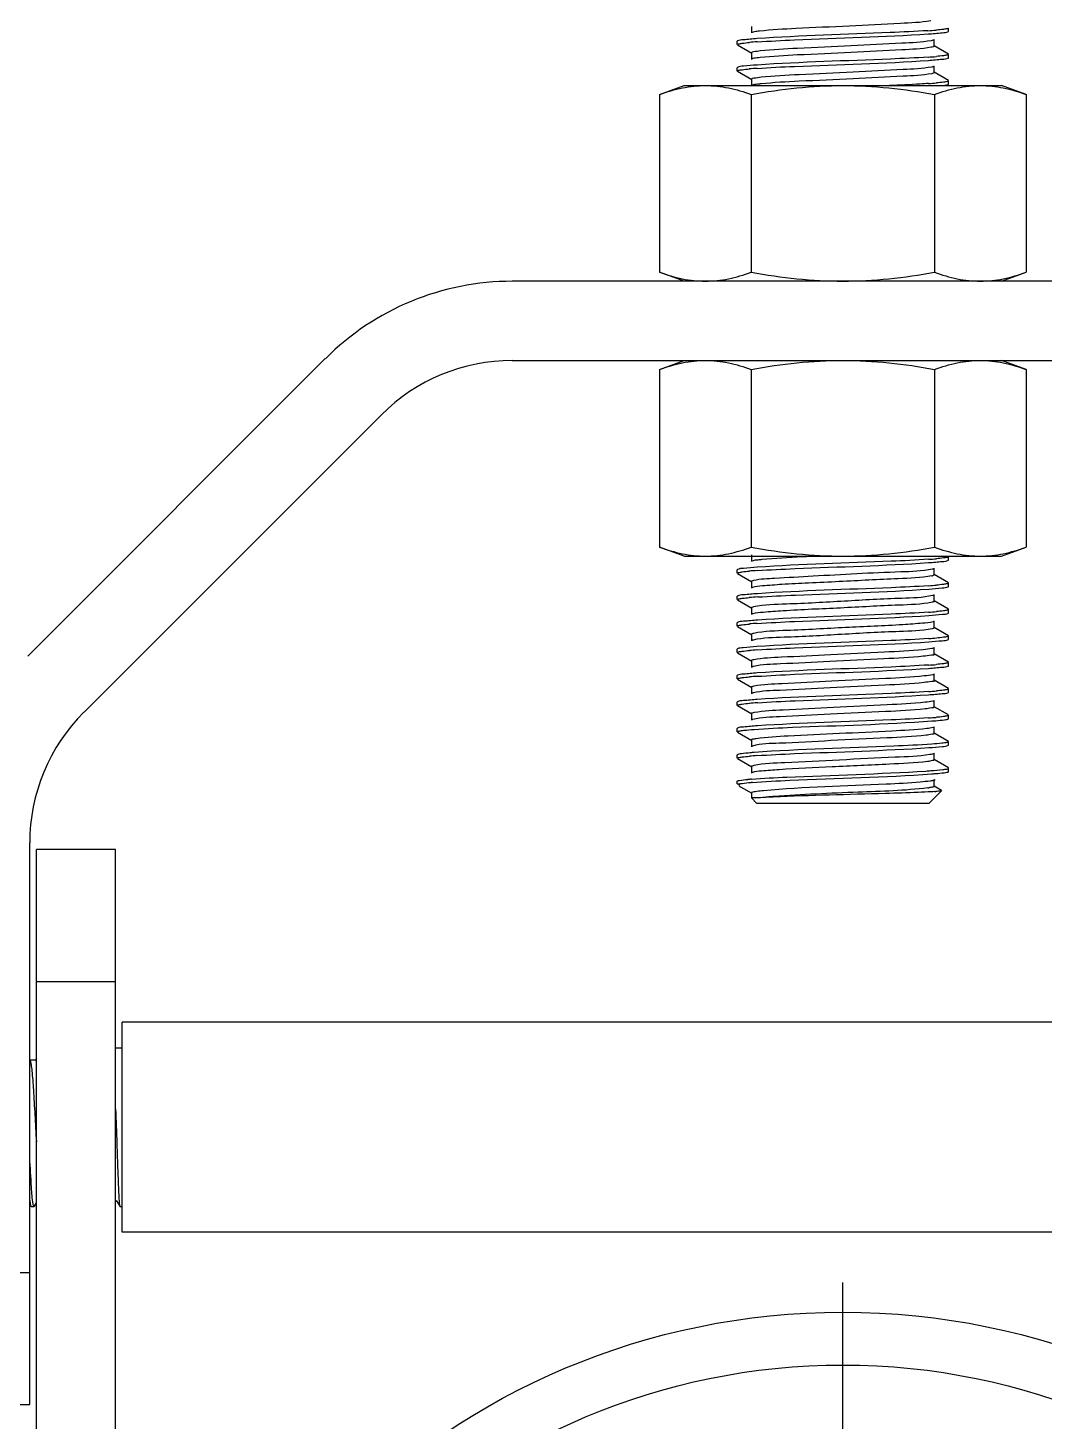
# Model space of a CAD drawing. Extents: x 1382187 to 1725648, y 860327 to 1571294.
# Drawn here: x 1512253 to 1513168, y 1209863 to 1211118 of the extents above; entities that cross this region are included whole.
import ezdxf

# ---------------------------------------------------------------- set-up
doc = ezdxf.new("R2010")
doc.units = 0
doc.header["$LTSCALE"] = 1000
doc.header["$MEASUREMENT"] = 0
doc.linetypes.add('CENTER', pattern=[8, 5, -1, 1, -1])

msp = doc.modelspace()

# ---------------------------------------------------------------- linework, layer by layer
at = {"linetype": 'Continuous'}
for p, q in [((1512904.8, 1211119.6), (1512904.8, 1211113.7)), ((1513082.4, 1211115.2), (1513082.4, 1211118.1)), ((1513082.4, 1211115.2), (1513082.4, 1211118.1)), ((1512892.2, 1211106.5), (1512891.9, 1211106.2)), ((1512891.9, 1211103.3), (1512891.9, 1211106.2)), ((1512891.9, 1211103.3), (1512891.9, 1211106.2)), ((1512905.5, 1211114.1), (1512905.1, 1211114)), ((1513069.5, 1211101.8), (1513069.5, 1211107.7)), ((1513082.2, 1211114.9), (1513082.4, 1211115.2)), ((1512892.2, 1211103), (1512905.1, 1211095.5)), ((1512904.8, 1211095.8), (1512904.8, 1211089.9)), ((1513082.2, 1211094.6), (1513069.3, 1211102.1)), ((1513082.4, 1211091.3), (1513082.4, 1211094.3)), ((1513082.4, 1211091.3), (1513082.4, 1211094.3)), ((1512892.2, 1211082.7), (1512891.9, 1211082.4)), ((1512891.9, 1211079.4), (1512891.9, 1211082.4)), ((1512891.9, 1211079.4), (1512891.9, 1211082.4)), ((1512892.2, 1211079.2), (1512905.1, 1211071.7)), ((1513069.5, 1211077.9), (1513069.5, 1211083.9)), ((1513082.2, 1211091.1), (1513082.4, 1211091.3)), ((1512904.8, 1211072), (1512904.8, 1211066)), ((1513082.2, 1211070.8), (1513069.3, 1211078.3)), ((1513082.2, 1211067.3), (1513082.4, 1211067.5)), ((1513082.4, 1211067.5), (1513082.4, 1211070.5)), ((1513082.4, 1211067.5), (1513082.4, 1211070.5)), ((1512822.2, 1211058.2), (1512844.3, 1211066.3)), ((1512822.2, 1211058.2), (1512822.2, 1210898.1)), ((1512844.3, 1211066.3), (1513130.1, 1211066.3)), ((1512904.7, 1211058.2), (1512904.7, 1210898.1)), ((1513069.7, 1211058.2), (1513069.7, 1210898.1)), ((1513152.2, 1211058.2), (1513130.1, 1211066.3)), ((1513152.2, 1211058.2), (1513152.2, 1210898.1)), ((1512844.3, 1210890.1), (1512822.2, 1210898.1)), ((1513130.1, 1210890.1), (1513152.2, 1210898.1)), ((1513284.8, 1210890.1), (1512689.5, 1210890.1)), ((1512521.1, 1210820.3), (1512253.2, 1210552.4)), ((1512689.5, 1210818.6), (1513284.8, 1210818.6)), ((1512822.2, 1210810.6), (1512844.3, 1210818.6)), ((1513152.2, 1210810.6), (1513130.1, 1210818.6)), ((1512822.2, 1210810.6), (1512822.2, 1210650.5)), ((1512904.7, 1210810.6), (1512904.7, 1210650.5)), ((1513069.7, 1210810.6), (1513069.7, 1210650.5)), ((1513152.2, 1210810.6), (1513152.2, 1210650.5)), ((1512303.8, 1210501.9), (1512571.7, 1210769.8)), ((1512844.3, 1210642.4), (1512822.2, 1210650.5)), ((1512844.3, 1210642.4), (1513130.1, 1210642.4)), ((1512904.8, 1210643.4), (1512904.8, 1210637.4)), ((1513082.4, 1210638.9), (1513082.4, 1210641.9)), ((1513082.4, 1210638.9), (1513082.4, 1210641.9)), ((1513130.1, 1210642.4), (1513152.2, 1210650.5)), ((1512892.2, 1210630.2), (1512891.9, 1210630)), ((1512891.9, 1210627), (1512891.9, 1210630)), ((1512891.9, 1210627), (1512891.9, 1210630)), ((1513069.5, 1210625.5), (1513069.5, 1210631.5)), ((1513082.2, 1210638.6), (1513082.4, 1210638.9)), ((1512892.2, 1210626.7), (1512905.1, 1210619.3)), ((1512904.8, 1210619.6), (1512904.8, 1210613.6)), ((1513082.2, 1210618.3), (1513069.3, 1210625.8)), ((1513082.2, 1210614.8), (1513082.4, 1210615.1)), ((1513082.4, 1210615.1), (1513082.4, 1210618.1)), ((1513082.4, 1210615.1), (1513082.4, 1210618.1)), ((1512892.2, 1210606.4), (1512891.9, 1210606.2)), ((1512891.9, 1210603.2), (1512891.9, 1210606.2)), ((1512891.9, 1210603.2), (1512891.9, 1210606.2)), ((1512892.2, 1210602.9), (1512905.1, 1210595.4)), ((1513069.5, 1210601.7), (1513069.5, 1210607.6)), ((1512904.8, 1210595.7), (1512904.8, 1210589.8)), ((1513068.1, 1210601), (1513067.5, 1210600.8)), ((1513082.2, 1210594.5), (1513069.3, 1210602)), ((1513082.2, 1210591), (1513082.4, 1210591.3)), ((1513082.4, 1210591.3), (1513082.4, 1210594.3)), ((1513082.4, 1210591.3), (1513082.4, 1210594.3)), ((1512892.2, 1210582.6), (1512891.9, 1210582.3)), ((1512891.9, 1210579.4), (1512891.9, 1210582.3)), ((1512891.9, 1210579.4), (1512891.9, 1210582.3)), ((1512892.2, 1210579.1), (1512905.1, 1210571.6)), ((1513068.4, 1210577.2), (1513067.5, 1210577)), ((1513082.2, 1210570.7), (1513069.3, 1210578.2)), ((1513069.5, 1210577.9), (1513069.5, 1210583.8)), ((1512904.8, 1210571.9), (1512904.8, 1210566)), ((1513082.2, 1210567.2), (1513082.4, 1210567.5)), ((1513082.4, 1210567.5), (1513082.4, 1210570.4)), ((1513082.4, 1210567.5), (1513082.4, 1210570.4)), ((1512892.2, 1210558.8), (1512891.9, 1210558.5)), ((1512891.9, 1210555.6), (1512891.9, 1210558.5)), ((1512891.9, 1210555.6), (1512891.9, 1210558.5)), ((1512892.2, 1210555.3), (1512905.1, 1210547.8)), ((1513082.2, 1210546.9), (1513069.3, 1210554.4)), ((1513069.5, 1210554.1), (1513069.5, 1210560)), ((1512904.8, 1210548.1), (1512904.8, 1210542.2)), ((1513082.2, 1210543.4), (1513082.4, 1210543.6)), ((1513082.4, 1210543.6), (1513082.4, 1210546.6)), ((1513082.4, 1210543.6), (1513082.4, 1210546.6)), ((1512892.2, 1210535), (1512891.9, 1210534.7)), ((1512891.9, 1210531.7), (1512891.9, 1210534.7)), ((1512891.9, 1210531.7), (1512891.9, 1210534.7)), ((1512892.2, 1210531.5), (1512905.1, 1210524)), ((1513082.2, 1210523.1), (1513069.3, 1210530.6)), ((1513069.5, 1210530.3), (1513069.5, 1210536.2)), ((1512904.8, 1210524.3), (1512904.8, 1210518.3)), ((1513082.2, 1210519.6), (1513082.4, 1210519.8)), ((1513082.4, 1210519.8), (1513082.4, 1210522.8)), ((1513082.4, 1210519.8), (1513082.4, 1210522.8)), ((1512892.2, 1210511.2), (1512891.9, 1210510.9)), ((1512891.9, 1210507.9), (1512891.9, 1210510.9)), ((1512891.9, 1210507.9), (1512891.9, 1210510.9)), ((1512892.2, 1210507.7), (1512905.1, 1210500.2)), ((1513082.2, 1210499.3), (1513069.3, 1210506.7)), ((1513069.5, 1210506.4), (1513069.5, 1210512.4)), ((1512904.8, 1210500.5), (1512904.8, 1210494.5)), ((1513082.2, 1210495.8), (1513082.4, 1210496)), ((1513082.4, 1210496), (1513082.4, 1210499)), ((1513082.4, 1210496), (1513082.4, 1210499)), ((1512892.2, 1210487.4), (1512891.9, 1210487.1)), ((1512891.9, 1210484.1), (1512891.9, 1210487.1)), ((1512891.9, 1210484.1), (1512891.9, 1210487.1)), ((1512892.2, 1210483.9), (1512905.1, 1210476.4)), ((1512904.8, 1210476.7), (1512904.8, 1210470.7)), ((1513082.2, 1210475.4), (1513069.3, 1210482.9)), ((1513069.5, 1210482.6), (1513069.5, 1210488.6)), ((1513069.5, 1210458.8), (1513069.5, 1210464.8)), ((1513082.2, 1210472), (1513082.4, 1210472.2)), ((1513082.4, 1210472.2), (1513082.4, 1210475.2)), ((1513082.4, 1210472.2), (1513082.4, 1210475.2)), ((1512892.2, 1210463.5), (1512891.9, 1210463.3)), ((1512891.9, 1210460.3), (1512891.9, 1210463.3)), ((1512891.9, 1210460.3), (1512891.9, 1210463.3)), ((1512892.2, 1210460), (1512905.1, 1210452.6)), ((1512904.8, 1210452.9), (1512904.8, 1210446.9)), ((1513082.2, 1210451.6), (1513069.3, 1210459.1)), ((1512891.9, 1210439.5), (1512892, 1210439.6)), ((1512891.9, 1210437.4), (1512891.9, 1210439.5)), ((1512892, 1210439.6), (1512892.2, 1210439.7)), ((1513069.3, 1210440.7), (1513070.4, 1210441.3)), ((1513069.5, 1210435), (1513069.5, 1210441)), ((1513082.2, 1210448.1), (1513082.4, 1210448.4)), ((1513082.3, 1210451.2), (1513082.3, 1210451.2)), ((1513082.4, 1210448.4), (1513082.4, 1210451.4)), ((1513082.4, 1210448.4), (1513082.4, 1210451.4)), ((1512891.9, 1210437.4), (1512894.6, 1210437.4)), ((1512894.1, 1210435.3), (1512894.9, 1210434.6)), ((1512894.9, 1210434.6), (1512905.1, 1210428.7)), ((1512904.8, 1210429.1), (1512904.8, 1210424.5)), ((1513064.6, 1210419.5), (1513076.2, 1210431.2)), ((1513076.1, 1210431.3), (1513069.3, 1210435.3)), ((1512910.4, 1210424.5), (1512904.8, 1210424.5)), ((1512909.8, 1210419.5), (1512904.8, 1210424.5)), ((1513064.6, 1210419.5), (1512909.8, 1210419.5)), ((1512254.9, 1209878), (1512254.9, 1210384)), ((1512332.3, 1210378.1), (1512260.9, 1210378.1)), ((1512260.9, 1209318.4), (1512260.9, 1210378.1)), ((1512332.3, 1209318.4), (1512332.3, 1210378.1)), ((1512332.3, 1210259), (1512260.9, 1210259)), ((1513636.1, 1210222.7), (1512338.3, 1210222.7)), ((1512338.3, 1210033.4), (1512338.3, 1210222.7)), ((1512255.3, 1210187.9), (1512254.9, 1210188.5)), ((1512260.1, 1210188.2), (1512254.9, 1210188.2)), ((1512260.9, 1210189.8), (1512260, 1210188.2)), ((1512332.3, 1210199.5), (1512338.3, 1210199.5)), ((1512332.3, 1210199.5), (1512338.3, 1210199.5)), ((1512254.9, 1210058.6), (1512256, 1210056.9)), ((1512256, 1210056.9), (1512256.2, 1210056.6)), ((1512256.2, 1210056.6), (1512258.8, 1210056.6)), ((1512256.2, 1210056.6), (1512258.8, 1210056.6)), ((1512259.1, 1210056.9), (1512258.8, 1210056.6)), ((1512259.1, 1210056.9), (1512260.9, 1210059.9)), ((1512332.3, 1210061.7), (1512333.2, 1210061.7)), ((1512332.9, 1210062), (1512333, 1210061.7)), ((1512333, 1210061.7), (1512336, 1210056.7)), ((1512336, 1210056.7), (1512336, 1210056.6)), ((1512336, 1210056.6), (1512338.3, 1210056.6)), ((1512336, 1210056.6), (1512338.3, 1210056.6)), ((1513636.1, 1210033.4), (1512338.3, 1210033.4)), ((1512183.5, 1209997.1), (1512254.9, 1209997.1)), ((1512183.5, 1209878), (1512254.9, 1209878))]:
    msp.add_line(p, q, dxfattribs=at)
at = {"color": 0, "linetype": 'CENTER'}
msp.add_line((1512987.2, 1208611.2), (1512987.2, 1209987.9), dxfattribs=at)
at = {"linetype": 'Continuous'}
for radius in [642.9, 595.3]:
    msp.add_circle((1512987.2, 1209318.4), radius, dxfattribs=at)
for centre, radius, start, end in [((1512937.3, 1210696.6), 410, 93.8296, 94.8034), ((1513036.2, 1211535.9), 421.1, 273.7534, 274.8058), ((1513036.6, 1211507), 416, 273.7864, 274.8061), ((1512937.3, 1210672.5), 410.2, 93.8281, 94.8033), ((1513036.9, 1211479.2), 412, 273.8133, 274.8057), ((1513067.6, 1211145.1), 79.4, 277.0234, 277.4125), ((1512689.5, 1210651.9), 238.1, 90, 135), ((1512689.5, 1210651.9), 166.7, 90, 135), ((1513037.1, 1211048.5), 409.9, 273.83, 274.8033), ((1512937.6, 1210216.5), 413.8, 93.801, 94.806), ((1513037, 1211024.9), 410.1, 273.8287, 274.8033), ((1513063.5, 1210643.9), 19.7, 281.4638, 282.555), ((1512938, 1210188), 418.5, 93.7705, 94.8059), ((1513037.1, 1211000.6), 409.6, 273.8318, 274.8033), ((1512937.1, 1210175.4), 407.3, 93.848, 94.803), ((1513037.3, 1210974.1), 406.9, 273.8501, 274.8032), ((1512937.2, 1210150.3), 408.5, 93.8383, 94.8045), ((1513037.1, 1210952.3), 409, 273.8361, 274.8034), ((1512937.4, 1210124.6), 410.4, 93.8243, 94.8054), ((1513037.1, 1210929.4), 409.9, 273.8301, 274.8033), ((1512421.6, 1210384), 166.7, 135, 180), ((1512937.6, 1210097.5), 413.7, 93.8019, 94.806), ((1513037, 1210905.8), 410.1, 273.8286, 274.8033), ((1512937.1, 1210056.3), 407.3, 93.8481, 94.803), ((1512927.4, 1210155), 287.3, 94.5029, 95.1286), ((1512933.4, 1210077.4), 362.3, 94.4288, 94.5479), ((1513053.1, 1210519.4), 86.5, 277.0601, 277.7461), ((1513058.3, 1210588.2), 158.4, 274.1459, 274.589)]:
    msp.add_arc(centre, radius, start, end, dxfattribs=at)
for points, knots in [([(1513066.3, 1211124.5), (1513057.3, 1211123), (1513032.7, 1211122), (1512992.3, 1211119.8), (1512950, 1211117.9), (1512923, 1211116.5), (1512912.1, 1211115.3)], [0, 0, 0, 0, 0.177542, 0.475313, 0.786662, 1, 1, 1, 1]), ([(1513082.4, 1211118.1), (1513082.4, 1211117.7), (1513080.1, 1211117.4), (1513078.9, 1211117.1), (1513077.8, 1211116.9)], [0, 0, 0, 0, 0.27119, 1, 1, 1, 1]), ([(1512891.9, 1211103.3), (1512891.9, 1211103.7), (1512894.2, 1211104), (1512895.4, 1211104.3), (1512896.5, 1211104.4)], [0, 0, 0, 0, 0.271501, 1, 1, 1, 1]), ([(1512909.9, 1211108.6), (1512905.8, 1211108.3), (1512900, 1211107.5), (1512893.8, 1211107.4), (1512892.2, 1211106.5)], [0, 0, 0, 0, 0.69026, 1, 1, 1, 1]), ([(1512912.1, 1211115.3), (1512911.3, 1211115.2), (1512909.1, 1211114.9), (1512906.9, 1211114.7), (1512905.5, 1211114.1)], [0, 0, 0, 0, 0.345692, 1, 1, 1, 1]), ([(1513063.7, 1211115.7), (1513052.4, 1211115), (1513001.1, 1211112.5), (1512949.8, 1211111.3), (1512909.9, 1211108.6)], [0, 0, 0, 0, 0.220951, 1, 1, 1, 1]), ([(1512909.9, 1211105.6), (1512921.2, 1211106.4), (1512972.5, 1211108.9), (1513024, 1211110.1), (1513064, 1211112.8)], [0, 0, 0, 0, 0.21883, 1, 1, 1, 1]), ([(1513066.7, 1211106.7), (1513058, 1211105.2), (1513033.9, 1211104.2), (1512993.8, 1211102), (1512951.3, 1211100.1), (1512924, 1211098.7), (1512912.8, 1211097.5)], [0, 0, 0, 0, 0.172452, 0.468288, 0.781567, 1, 1, 1, 1]), ([(1513064, 1211112.8), (1513068.2, 1211113), (1513074.1, 1211113.9), (1513080.6, 1211114), (1513082.2, 1211114.9)], [0, 0, 0, 0, 0.690732, 1, 1, 1, 1]), ([(1513069.3, 1211107.4), (1513069, 1211107.2), (1513068.1, 1211107), (1513067.3, 1211106.8), (1513066.7, 1211106.7)], [0, 0, 0, 0, 0.377326, 1, 1, 1, 1]), ([(1512912.8, 1211097.5), (1512910.8, 1211097.3), (1512908.9, 1211096.7), (1512904.8, 1211096.5), (1512904.8, 1211095.8)], [0, 0, 0, 0, 0.733301, 1, 1, 1, 1]), ([(1513064, 1211091.9), (1513052.7, 1211091.2), (1513001.4, 1211088.7), (1512949.9, 1211087.5), (1512909.9, 1211084.8)], [0, 0, 0, 0, 0.220171, 1, 1, 1, 1]), ([(1513066.7, 1211100.8), (1513058, 1211099.2), (1513033.9, 1211098.3), (1512993.8, 1211096), (1512951.3, 1211094.1), (1512924, 1211092.7), (1512912.8, 1211091.5)], [0, 0, 0, 0, 0.172452, 0.468288, 0.781567, 1, 1, 1, 1]), ([(1513069.5, 1211101.8), (1513069.5, 1211101.5), (1513068.2, 1211101.1), (1513067.4, 1211100.9), (1513066.7, 1211100.8)], [0, 0, 0, 0, 0.285684, 1, 1, 1, 1]), ([(1513082.4, 1211094.3), (1513082.4, 1211093.9), (1513080.1, 1211093.6), (1513079, 1211093.3), (1513077.8, 1211093.1)], [0, 0, 0, 0, 0.271408, 1, 1, 1, 1]), ([(1512891.9, 1211079.4), (1512891.9, 1211079.9), (1512894.2, 1211080.2), (1512895.4, 1211080.5), (1512896.5, 1211080.6)], [0, 0, 0, 0, 0.27149, 1, 1, 1, 1]), ([(1512909.9, 1211084.8), (1512905.8, 1211084.5), (1512900.1, 1211083.7), (1512893.8, 1211083.6), (1512892.2, 1211082.7)], [0, 0, 0, 0, 0.690327, 1, 1, 1, 1]), ([(1512912.8, 1211091.5), (1512911.8, 1211091.4), (1512909.3, 1211091.1), (1512906.5, 1211091), (1512905.1, 1211090.2)], [0, 0, 0, 0, 0.372857, 1, 1, 1, 1]), ([(1512909.9, 1211081.8), (1512921.2, 1211082.6), (1512972.7, 1211085), (1513024.2, 1211086.2), (1513064.3, 1211089)], [0, 0, 0, 0, 0.219107, 1, 1, 1, 1]), ([(1513067.2, 1211083), (1513058.7, 1211081.4), (1513035, 1211080.5), (1512995.3, 1211078.2), (1512952.6, 1211076.3), (1512924.9, 1211074.9), (1512913.5, 1211073.8)], [0, 0, 0, 0, 0.167345, 0.461239, 0.776453, 1, 1, 1, 1]), ([(1513064.3, 1211089), (1513068.4, 1211089.2), (1513074.3, 1211090.1), (1513080.6, 1211090.2), (1513082.2, 1211091.1)], [0, 0, 0, 0, 0.69048, 1, 1, 1, 1]), ([(1513069.3, 1211083.6), (1513069, 1211083.5), (1513068.3, 1211083.2), (1513067.6, 1211083.1), (1513067.2, 1211083)], [0, 0, 0, 0, 0.384795, 1, 1, 1, 1]), ([(1512913.5, 1211073.8), (1512911.4, 1211073.5), (1512909.3, 1211072.9), (1512904.8, 1211072.8), (1512904.8, 1211072)], [0, 0, 0, 0, 0.734146, 1, 1, 1, 1]), ([(1512913.5, 1211067.8), (1512912.5, 1211067.7), (1512909.7, 1211067.3), (1512906.6, 1211067.2), (1512905.1, 1211066.3)], [0, 0, 0, 0, 0.374818, 1, 1, 1, 1]), ([(1513067.2, 1211077), (1513058.7, 1211075.4), (1513035, 1211074.6), (1512995.3, 1211072.2), (1512952.6, 1211070.4), (1512924.9, 1211069), (1512913.5, 1211067.8)], [0, 0, 0, 0, 0.167345, 0.461239, 0.776453, 1, 1, 1, 1]), ([(1513064.3, 1211068.1), (1513061.8, 1211068), (1513050.1, 1211067.2), (1513038.4, 1211066.7), (1513029.1, 1211066.3)], [0, 0, 0, 0, 0.209715, 1, 1, 1, 1]), ([(1513069.5, 1211077.9), (1513069.5, 1211077.7), (1513068.5, 1211077.3), (1513067.8, 1211077.1), (1513067.2, 1211077)], [0, 0, 0, 0, 0.290187, 1, 1, 1, 1]), ([(1513082.4, 1211070.5), (1513082.4, 1211070.1), (1513080.2, 1211069.8), (1513079, 1211069.5), (1513077.9, 1211069.3)], [0, 0, 0, 0, 0.271552, 1, 1, 1, 1]), ([(1513077.9, 1211066.4), (1513078.4, 1211066.4), (1513079.8, 1211066.7), (1513081.4, 1211066.8), (1513082.2, 1211067.3)], [0, 0, 0, 0, 0.362796, 1, 1, 1, 1]), ([(1512822.2, 1211058.2), (1512828.9, 1211060.7), (1512842.4, 1211064.7), (1512856.5, 1211066.3), (1512863.4, 1211066.3)], [0, 0, 0, 0, 0.506411, 1, 1, 1, 1]), ([(1512863.4, 1211066.3), (1512870.4, 1211066.3), (1512884.5, 1211064.7), (1512898, 1211060.7), (1512904.7, 1211058.2)], [0, 0, 0, 0, 0.493589, 1, 1, 1, 1]), ([(1512904.7, 1211058.2), (1512918.3, 1211060.7), (1512945.7, 1211064.8), (1512973.4, 1211066.3), (1512987.2, 1211066.3)], [0, 0, 0, 0, 0.500036, 1, 1, 1, 1]), ([(1512987.2, 1211066.3), (1513001, 1211066.3), (1513028.7, 1211064.8), (1513056.1, 1211060.7), (1513069.7, 1211058.2)], [0, 0, 0, 0, 0.499964, 1, 1, 1, 1]), ([(1513069.7, 1211058.2), (1513076.4, 1211060.7), (1513089.9, 1211064.7), (1513104, 1211066.3), (1513110.9, 1211066.3)], [0, 0, 0, 0, 0.506411, 1, 1, 1, 1]), ([(1513110.9, 1211066.3), (1513117.9, 1211066.3), (1513132, 1211064.7), (1513145.5, 1211060.7), (1513152.2, 1211058.2)], [0, 0, 0, 0, 0.493589, 1, 1, 1, 1]), ([(1512822.2, 1210898.1), (1512828.9, 1210895.7), (1512842.4, 1210891.6), (1512856.5, 1210890.1), (1512863.4, 1210890.1)], [0, 0, 0, 0, 0.506411, 1, 1, 1, 1]), ([(1512863.4, 1210890.1), (1512870.4, 1210890.1), (1512884.5, 1210891.6), (1512898, 1210895.7), (1512904.7, 1210898.1)], [0, 0, 0, 0, 0.493589, 1, 1, 1, 1]), ([(1512904.7, 1210898.1), (1512918.3, 1210895.6), (1512945.7, 1210891.6), (1512973.4, 1210890.1), (1512987.2, 1210890.1)], [0, 0, 0, 0, 0.500036, 1, 1, 1, 1]), ([(1512987.2, 1210890.1), (1513001, 1210890.1), (1513028.7, 1210891.6), (1513056.1, 1210895.6), (1513069.7, 1210898.1)], [0, 0, 0, 0, 0.499964, 1, 1, 1, 1]), ([(1513069.7, 1210898.1), (1513076.4, 1210895.7), (1513089.9, 1210891.6), (1513104, 1210890.1), (1513110.9, 1210890.1)], [0, 0, 0, 0, 0.506411, 1, 1, 1, 1]), ([(1513110.9, 1210890.1), (1513117.9, 1210890.1), (1513132, 1210891.6), (1513145.5, 1210895.7), (1513152.2, 1210898.1)], [0, 0, 0, 0, 0.493589, 1, 1, 1, 1]), ([(1512822.2, 1210810.6), (1512828.9, 1210813), (1512842.4, 1210817.1), (1512856.5, 1210818.6), (1512863.4, 1210818.6)], [0, 0, 0, 0, 0.506411, 1, 1, 1, 1]), ([(1512863.4, 1210818.6), (1512870.4, 1210818.6), (1512884.5, 1210817.1), (1512898, 1210813), (1512904.7, 1210810.6)], [0, 0, 0, 0, 0.493589, 1, 1, 1, 1]), ([(1512904.7, 1210810.6), (1512918.3, 1210813.1), (1512945.7, 1210817.1), (1512973.4, 1210818.6), (1512987.2, 1210818.6)], [0, 0, 0, 0, 0.500036, 1, 1, 1, 1]), ([(1512987.2, 1210818.6), (1513001, 1210818.6), (1513028.7, 1210817.1), (1513056.1, 1210813.1), (1513069.7, 1210810.6)], [0, 0, 0, 0, 0.499964, 1, 1, 1, 1]), ([(1513069.7, 1210810.6), (1513076.4, 1210813), (1513089.9, 1210817.1), (1513104, 1210818.6), (1513110.9, 1210818.6)], [0, 0, 0, 0, 0.506411, 1, 1, 1, 1]), ([(1513110.9, 1210818.6), (1513117.9, 1210818.6), (1513132, 1210817.1), (1513145.5, 1210813), (1513152.2, 1210810.6)], [0, 0, 0, 0, 0.493589, 1, 1, 1, 1]), ([(1512822.2, 1210650.5), (1512828.9, 1210648), (1512842.4, 1210644), (1512856.5, 1210642.4), (1512863.4, 1210642.4)], [0, 0, 0, 0, 0.506411, 1, 1, 1, 1]), ([(1512863.4, 1210642.4), (1512870.4, 1210642.4), (1512884.5, 1210644), (1512898, 1210648), (1512904.7, 1210650.5)], [0, 0, 0, 0, 0.493589, 1, 1, 1, 1]), ([(1512904.7, 1210650.5), (1512918.3, 1210648), (1512945.7, 1210643.9), (1512973.4, 1210642.4), (1512987.2, 1210642.4)], [0, 0, 0, 0, 0.500036, 1, 1, 1, 1]), ([(1512966.7, 1210642.4), (1512961.3, 1210642.2), (1512943.8, 1210641.3), (1512926.2, 1210640.4), (1512914.1, 1210639.2)], [0, 0, 0, 0, 0.307606, 1, 1, 1, 1]), ([(1512987.2, 1210642.4), (1513001, 1210642.4), (1513028.7, 1210643.9), (1513056.1, 1210648), (1513069.7, 1210650.5)], [0, 0, 0, 0, 0.499964, 1, 1, 1, 1]), ([(1513069.7, 1210650.5), (1513076.4, 1210648), (1513089.9, 1210644), (1513104, 1210642.4), (1513110.9, 1210642.4)], [0, 0, 0, 0, 0.506411, 1, 1, 1, 1]), ([(1513082.4, 1210641.9), (1513082.4, 1210641.4), (1513080.1, 1210641.2), (1513079, 1210640.8), (1513077.8, 1210640.7)], [0, 0, 0, 0, 0.271498, 1, 1, 1, 1]), ([(1513110.9, 1210642.4), (1513117.9, 1210642.4), (1513132, 1210644), (1513145.5, 1210648), (1513152.2, 1210650.5)], [0, 0, 0, 0, 0.493589, 1, 1, 1, 1]), ([(1512891.9, 1210627), (1512891.9, 1210627.4), (1512894.2, 1210627.7), (1512895.4, 1210628), (1512896.5, 1210628.2)], [0, 0, 0, 0, 0.271489, 1, 1, 1, 1]), ([(1512910, 1210632.3), (1512905.9, 1210632.1), (1512900.1, 1210631.3), (1512893.8, 1210631.2), (1512892.2, 1210630.2)], [0, 0, 0, 0, 0.690397, 1, 1, 1, 1]), ([(1512914.1, 1210639.2), (1512912.9, 1210639.1), (1512910, 1210638.7), (1512906.7, 1210638.7), (1512905.1, 1210637.7)], [0, 0, 0, 0, 0.376069, 1, 1, 1, 1]), ([(1513067.8, 1210630.7), (1513058.5, 1210628.6), (1513022.3, 1210627.8), (1512975.1, 1210625.1), (1512931, 1210622.5), (1512913, 1210621.7), (1512906.8, 1210620.4)], [0, 0, 0, 0, 0.177393, 0.66769, 0.881926, 1, 1, 1, 1]), ([(1513064.4, 1210639.5), (1513053.2, 1210638.7), (1513001.7, 1210636.3), (1512950.1, 1210635.1), (1512910, 1210632.3)], [0, 0, 0, 0, 0.219163, 1, 1, 1, 1]), ([(1512910.2, 1210629.4), (1512921.5, 1210630.1), (1512972.9, 1210632.6), (1513024.4, 1210633.8), (1513064.4, 1210636.5)], [0, 0, 0, 0, 0.219847, 1, 1, 1, 1]), ([(1513064.4, 1210636.5), (1513068.5, 1210636.8), (1513074.3, 1210637.6), (1513080.6, 1210637.7), (1513082.2, 1210638.6)], [0, 0, 0, 0, 0.69032, 1, 1, 1, 1]), ([(1513069.3, 1210631.2), (1513069.1, 1210631.1), (1513068.6, 1210630.9), (1513068.1, 1210630.7), (1513067.8, 1210630.7)], [0, 0, 0, 0, 0.399724, 1, 1, 1, 1]), ([(1512906.8, 1210620.4), (1512906.3, 1210620.3), (1512905.7, 1210620.1), (1512904.8, 1210619.8), (1512904.8, 1210619.6)], [0, 0, 0, 0, 0.704879, 1, 1, 1, 1]), ([(1513067.4, 1210624.6), (1513057.5, 1210622.6), (1513029.4, 1210622), (1512992.5, 1210619.7), (1512957.5, 1210618.2), (1512934.4, 1210617.1), (1512917.6, 1210615.7), (1512908.6, 1210615.1), (1512905.7, 1210614.2)], [0, 0, 0, 0, 0.187457, 0.515971, 0.686936, 0.835422, 0.943971, 1, 1, 1, 1]), ([(1513064.4, 1210615.7), (1513053.2, 1210614.9), (1513001.8, 1210612.5), (1512950.3, 1210611.3), (1512910.2, 1210608.5)], [0, 0, 0, 0, 0.218984, 1, 1, 1, 1]), ([(1513064.5, 1210612.7), (1513068.6, 1210613), (1513074.3, 1210613.8), (1513080.6, 1210613.9), (1513082.2, 1210614.8)], [0, 0, 0, 0, 0.690291, 1, 1, 1, 1]), ([(1513069.5, 1210625.5), (1513069.5, 1210625.3), (1513068.8, 1210624.9), (1513068.2, 1210624.8), (1513067.8, 1210624.7)], [0, 0, 0, 0, 0.300214, 1, 1, 1, 1]), ([(1513082.4, 1210618.1), (1513082.4, 1210617.6), (1513080.1, 1210617.3), (1513079, 1210617), (1513077.8, 1210616.9)], [0, 0, 0, 0, 0.271487, 1, 1, 1, 1]), ([(1512891.9, 1210603.2), (1512891.9, 1210603.6), (1512894.2, 1210603.9), (1512895.4, 1210604.2), (1512896.6, 1210604.4)], [0, 0, 0, 0, 0.271295, 1, 1, 1, 1]), ([(1512910.2, 1210608.5), (1512906, 1210608.3), (1512900.2, 1210607.5), (1512893.8, 1210607.4), (1512892.2, 1210606.4)], [0, 0, 0, 0, 0.690611, 1, 1, 1, 1]), ([(1512905.7, 1210614.2), (1512905.6, 1210614.1), (1512905.4, 1210614.1), (1512905.2, 1210614), (1512905.1, 1210613.9)], [0, 0, 0, 0, 0.566217, 1, 1, 1, 1]), ([(1513068.1, 1210606.9), (1513059, 1210604.7), (1513032.2, 1210604.4), (1512988.4, 1210601.7), (1512944, 1210599.2), (1512916.5, 1210598.6), (1512906.8, 1210596.6)], [0, 0, 0, 0, 0.173043, 0.493074, 0.817013, 1, 1, 1, 1]), ([(1512910.5, 1210605.6), (1512921.8, 1210606.3), (1512973.1, 1210608.8), (1513024.5, 1210610), (1513064.5, 1210612.7)], [0, 0, 0, 0, 0.220532, 1, 1, 1, 1]), ([(1513069.3, 1210607.3), (1513069.1, 1210607.3), (1513068.7, 1210607.1), (1513068.3, 1210607), (1513068.1, 1210606.9)], [0, 0, 0, 0, 0.410179, 1, 1, 1, 1]), ([(1512906.8, 1210596.6), (1512906.3, 1210596.5), (1512905.7, 1210596.3), (1512904.8, 1210596), (1512904.8, 1210595.7)], [0, 0, 0, 0, 0.705077, 1, 1, 1, 1]), ([(1512906, 1210590.4), (1512905.8, 1210590.4), (1512905.5, 1210590.3), (1512905.2, 1210590.2), (1512905.1, 1210590.1)], [0, 0, 0, 0, 0.579663, 1, 1, 1, 1]), ([(1513067.5, 1210600.8), (1513057.7, 1210598.8), (1513030, 1210598.2), (1512985.4, 1210595.4), (1512944.5, 1210594), (1512918.3, 1210591.9), (1512909.1, 1210591.3), (1512906, 1210590.4)], [0, 0, 0, 0, 0.184913, 0.510935, 0.830756, 0.941119, 1, 1, 1, 1]), ([(1513064.5, 1210591.9), (1513053.2, 1210591.1), (1513001.9, 1210588.6), (1512950.5, 1210587.4), (1512910.5, 1210584.8)], [0, 0, 0, 0, 0.218636, 1, 1, 1, 1]), ([(1513064.6, 1210588.9), (1513068.7, 1210589.2), (1513074.4, 1210590), (1513080.6, 1210590.1), (1513082.2, 1210591)], [0, 0, 0, 0, 0.69012, 1, 1, 1, 1]), ([(1513069.5, 1210601.7), (1513069.5, 1210601.5), (1513068.9, 1210601.2), (1513068.5, 1210601.1), (1513068.1, 1210601)], [0, 0, 0, 0, 0.308051, 1, 1, 1, 1]), ([(1513082.4, 1210594.3), (1513082.4, 1210593.8), (1513080.1, 1210593.5), (1513079, 1210593.2), (1513077.8, 1210593.1)], [0, 0, 0, 0, 0.271512, 1, 1, 1, 1]), ([(1512891.9, 1210579.4), (1512891.9, 1210579.8), (1512894.2, 1210580.1), (1512895.4, 1210580.4), (1512896.5, 1210580.5)], [0, 0, 0, 0, 0.271606, 1, 1, 1, 1]), ([(1512910.5, 1210584.8), (1512906.2, 1210584.5), (1512900.3, 1210583.6), (1512893.8, 1210583.6), (1512892.2, 1210582.6)], [0, 0, 0, 0, 0.690892, 1, 1, 1, 1]), ([(1513068.4, 1210583.2), (1513065.4, 1210582.4), (1513056.2, 1210581.7), (1513030, 1210579.6), (1512989.1, 1210578.2), (1512944.5, 1210575.4), (1512916.7, 1210574.8), (1512906.9, 1210572.8)], [0, 0, 0, 0, 0.058467, 0.168569, 0.488344, 0.81473, 1, 1, 1, 1]), ([(1512909.8, 1210581.7), (1512921.1, 1210582.5), (1512972.7, 1210585), (1513024.4, 1210586.2), (1513064.6, 1210588.9)], [0, 0, 0, 0, 0.219027, 1, 1, 1, 1]), ([(1513069.3, 1210583.5), (1513069.2, 1210583.5), (1513068.9, 1210583.3), (1513068.6, 1210583.2), (1513068.4, 1210583.2)], [0, 0, 0, 0, 0.42214, 1, 1, 1, 1]), ([(1513069.5, 1210577.9), (1513069.5, 1210577.7), (1513069.1, 1210577.4), (1513068.7, 1210577.3), (1513068.4, 1210577.2)], [0, 0, 0, 0, 0.317825, 1, 1, 1, 1]), ([(1512906.9, 1210572.8), (1512906.4, 1210572.7), (1512905.7, 1210572.5), (1512904.8, 1210572.2), (1512904.8, 1210571.9)], [0, 0, 0, 0, 0.70574, 1, 1, 1, 1]), ([(1512906.3, 1210566.7), (1512906.1, 1210566.6), (1512905.6, 1210566.5), (1512905.2, 1210566.4), (1512905.1, 1210566.3)], [0, 0, 0, 0, 0.591406, 1, 1, 1, 1]), ([(1513067.5, 1210577), (1513057.9, 1210575), (1513030.5, 1210574.4), (1512986.1, 1210571.9), (1512942.3, 1210569.2), (1512915.4, 1210568.9), (1512906.3, 1210566.7)], [0, 0, 0, 0, 0.182676, 0.506256, 0.826306, 1, 1, 1, 1]), ([(1513064.6, 1210568.1), (1513053.3, 1210567.3), (1513001.7, 1210564.8), (1512950, 1210563.6), (1512909.8, 1210560.9)], [0, 0, 0, 0, 0.218951, 1, 1, 1, 1]), ([(1512909.9, 1210557.9), (1512921.1, 1210558.7), (1512972.7, 1210561.2), (1513024.3, 1210562.4), (1513064.5, 1210565.1)], [0, 0, 0, 0, 0.219111, 1, 1, 1, 1]), ([(1513064.5, 1210565.1), (1513068.6, 1210565.4), (1513074.3, 1210566.2), (1513080.6, 1210566.3), (1513082.2, 1210567.2)], [0, 0, 0, 0, 0.690251, 1, 1, 1, 1]), ([(1513082.4, 1210570.4), (1513082.4, 1210570), (1513080.2, 1210569.7), (1513079, 1210569.4), (1513077.9, 1210569.3)], [0, 0, 0, 0, 0.271635, 1, 1, 1, 1]), ([(1512891.9, 1210555.6), (1512891.9, 1210556), (1512894.2, 1210556.3), (1512895.3, 1210556.6), (1512896.5, 1210556.7)], [0, 0, 0, 0, 0.271632, 1, 1, 1, 1]), ([(1512909.8, 1210560.9), (1512905.7, 1210560.6), (1512900, 1210559.8), (1512893.7, 1210559.7), (1512892.2, 1210558.8)], [0, 0, 0, 0, 0.690153, 1, 1, 1, 1]), ([(1513059.6, 1210552.2), (1513047.9, 1210551), (1513019.8, 1210549.6), (1512976.8, 1210547.8), (1512937.7, 1210545.4), (1512914.6, 1210544.7), (1512906.6, 1210543)], [0, 0, 0, 0, 0.231611, 0.549958, 0.840821, 1, 1, 1, 1]), ([(1513059.6, 1210558.1), (1513048, 1210557), (1513020.2, 1210555.6), (1512977.5, 1210553.8), (1512938.4, 1210551.4), (1512915.1, 1210550.6), (1512907, 1210549)], [0, 0, 0, 0, 0.229817, 0.546056, 0.837001, 1, 1, 1, 1]), ([(1513068.7, 1210559.5), (1513068.2, 1210559.3), (1513065.2, 1210558.7), (1513062.2, 1210558.4), (1513059.6, 1210558.1)], [0, 0, 0, 0, 0.153672, 1, 1, 1, 1]), ([(1513069.5, 1210554.1), (1513069.5, 1210553.2), (1513064.4, 1210553.2), (1513062.1, 1210552.4), (1513059.6, 1210552.2)], [0, 0, 0, 0, 0.264855, 1, 1, 1, 1]), ([(1513069.3, 1210559.7), (1513069.2, 1210559.7), (1513069, 1210559.6), (1513068.8, 1210559.5), (1513068.7, 1210559.5)], [0, 0, 0, 0, 0.435885, 1, 1, 1, 1]), ([(1512907, 1210549), (1512906.4, 1210548.9), (1512905.8, 1210548.7), (1512904.8, 1210548.3), (1512904.8, 1210548.1)], [0, 0, 0, 0, 0.706684, 1, 1, 1, 1]), ([(1512906.6, 1210543), (1512906.3, 1210542.9), (1512905.8, 1210542.8), (1512905.3, 1210542.6), (1512905.1, 1210542.5)], [0, 0, 0, 0, 0.601132, 1, 1, 1, 1]), ([(1513064.5, 1210544.3), (1513053.2, 1210543.5), (1513001.7, 1210541), (1512950.1, 1210539.8), (1512909.9, 1210537.1)], [0, 0, 0, 0, 0.219164, 1, 1, 1, 1]), ([(1512910, 1210534.1), (1512921.3, 1210534.9), (1512972.7, 1210537.4), (1513024.3, 1210538.6), (1513064.4, 1210541.3)], [0, 0, 0, 0, 0.21936, 1, 1, 1, 1]), ([(1513064.4, 1210541.3), (1513068.6, 1210541.6), (1513074.3, 1210542.4), (1513080.6, 1210542.5), (1513082.2, 1210543.4)], [0, 0, 0, 0, 0.690307, 1, 1, 1, 1]), ([(1513082.4, 1210546.6), (1513082.4, 1210546.2), (1513080.2, 1210545.9), (1513079, 1210545.6), (1513077.8, 1210545.4)], [0, 0, 0, 0, 0.271547, 1, 1, 1, 1]), ([(1512891.9, 1210531.7), (1512891.9, 1210532.2), (1512894.2, 1210532.5), (1512895.4, 1210532.8), (1512896.5, 1210532.9)], [0, 0, 0, 0, 0.271604, 1, 1, 1, 1]), ([(1512909.9, 1210537.1), (1512905.8, 1210536.8), (1512900, 1210536), (1512893.8, 1210535.9), (1512892.2, 1210535)], [0, 0, 0, 0, 0.690253, 1, 1, 1, 1]), ([(1513060.4, 1210528.5), (1513048.7, 1210527.3), (1513020.4, 1210525.8), (1512977, 1210524), (1512937.6, 1210521.5), (1512914.3, 1210521), (1512906.4, 1210519.1)], [0, 0, 0, 0, 0.229681, 0.549925, 0.842622, 1, 1, 1, 1]), ([(1513060.4, 1210534.4), (1513048.9, 1210533.2), (1513021.2, 1210531.8), (1512978.4, 1210530), (1512938.9, 1210527.6), (1512915.4, 1210526.8), (1512907.1, 1210525.2)], [0, 0, 0, 0, 0.226067, 0.541995, 0.83483, 1, 1, 1, 1]), ([(1513069.3, 1210535.9), (1513069, 1210535.7), (1513066, 1210534.9), (1513063, 1210534.7), (1513060.4, 1210534.4)], [0, 0, 0, 0, 0.123476, 1, 1, 1, 1]), ([(1513069.5, 1210530.3), (1513069.5, 1210529.4), (1513064.8, 1210529.4), (1513062.7, 1210528.7), (1513060.4, 1210528.5)], [0, 0, 0, 0, 0.265469, 1, 1, 1, 1]), ([(1512907.1, 1210525.2), (1512906.5, 1210525.1), (1512905.8, 1210524.9), (1512904.8, 1210524.5), (1512904.8, 1210524.3)], [0, 0, 0, 0, 0.707858, 1, 1, 1, 1]), ([(1512906.4, 1210519.1), (1512906.1, 1210519), (1512905.7, 1210518.9), (1512905.2, 1210518.7), (1512905.1, 1210518.6)], [0, 0, 0, 0, 0.593362, 1, 1, 1, 1]), ([(1513064.4, 1210520.4), (1513053.2, 1210519.7), (1513001.7, 1210517.2), (1512950.1, 1210516), (1512910, 1210513.3)], [0, 0, 0, 0, 0.219166, 1, 1, 1, 1]), ([(1512910.2, 1210510.3), (1512921.5, 1210511.1), (1512972.9, 1210513.6), (1513024.4, 1210514.7), (1513064.4, 1210517.5)], [0, 0, 0, 0, 0.219828, 1, 1, 1, 1]), ([(1513064.4, 1210517.5), (1513068.5, 1210517.7), (1513074.3, 1210518.5), (1513080.6, 1210518.7), (1513082.2, 1210519.6)], [0, 0, 0, 0, 0.69032, 1, 1, 1, 1]), ([(1513082.4, 1210522.8), (1513082.4, 1210522.4), (1513080.1, 1210522.1), (1513079, 1210521.8), (1513077.8, 1210521.6)], [0, 0, 0, 0, 0.271499, 1, 1, 1, 1]), ([(1512891.9, 1210507.9), (1512891.9, 1210508.4), (1512894.2, 1210508.6), (1512895.4, 1210509), (1512896.5, 1210509.1)], [0, 0, 0, 0, 0.271494, 1, 1, 1, 1]), ([(1512910, 1210513.3), (1512905.9, 1210513), (1512900.1, 1210512.2), (1512893.8, 1210512.1), (1512892.2, 1210511.2)], [0, 0, 0, 0, 0.690391, 1, 1, 1, 1]), ([(1513061.2, 1210504.7), (1513049.5, 1210503.5), (1513021, 1210502), (1512977.3, 1210500.3), (1512937.6, 1210497.6), (1512914, 1210497.2), (1512906.2, 1210495.2)], [0, 0, 0, 0, 0.227469, 0.549388, 0.843981, 1, 1, 1, 1]), ([(1513061.2, 1210510.7), (1513049.9, 1210509.5), (1513022.4, 1210508.1), (1512979.8, 1210506.2), (1512939.9, 1210503.9), (1512916, 1210503), (1512907.4, 1210501.4)], [0, 0, 0, 0, 0.221233, 0.535572, 0.830345, 1, 1, 1, 1]), ([(1513069.3, 1210512.1), (1513069, 1210511.9), (1513066.3, 1210511.2), (1513063.6, 1210510.9), (1513061.2, 1210510.7)], [0, 0, 0, 0, 0.125687, 1, 1, 1, 1]), ([(1513069.5, 1210506.4), (1513069.5, 1210505.7), (1513065.2, 1210505.6), (1513063.3, 1210504.9), (1513061.2, 1210504.7)], [0, 0, 0, 0, 0.266222, 1, 1, 1, 1]), ([(1512910.2, 1210489.5), (1512906, 1210489.2), (1512900.2, 1210488.4), (1512893.8, 1210488.3), (1512892.2, 1210487.4)], [0, 0, 0, 0, 0.690603, 1, 1, 1, 1]), ([(1512907.4, 1210501.4), (1512906.7, 1210501.3), (1512906, 1210501.1), (1512904.8, 1210500.8), (1512904.8, 1210500.5)], [0, 0, 0, 0, 0.711971, 1, 1, 1, 1]), ([(1512906.2, 1210495.2), (1512906, 1210495.2), (1512905.6, 1210495.1), (1512905.2, 1210494.9), (1512905.1, 1210494.8)], [0, 0, 0, 0, 0.586259, 1, 1, 1, 1]), ([(1512907.2, 1210486.3), (1512918.7, 1210487.1), (1512972.1, 1210489.7), (1513025.5, 1210490.8), (1513067.3, 1210493.9)], [0, 0, 0, 0, 0.215734, 1, 1, 1, 1]), ([(1513064.4, 1210496.6), (1513053.2, 1210495.9), (1513001.8, 1210493.4), (1512950.3, 1210492.2), (1512910.2, 1210489.5)], [0, 0, 0, 0, 0.218993, 1, 1, 1, 1]), ([(1513067.3, 1210493.9), (1513068.5, 1210493.9), (1513072.2, 1210494.2), (1513076, 1210494.6), (1513078.6, 1210494.9)], [0, 0, 0, 0, 0.307513, 1, 1, 1, 1]), ([(1513082.4, 1210499), (1513082.4, 1210498.6), (1513080.1, 1210498.3), (1513079, 1210498), (1513077.8, 1210497.8)], [0, 0, 0, 0, 0.271487, 1, 1, 1, 1]), ([(1513078.6, 1210494.9), (1513079.4, 1210495.1), (1513080.6, 1210495.3), (1513081.8, 1210495.5), (1513082.2, 1210495.8)], [0, 0, 0, 0, 0.642962, 1, 1, 1, 1]), ([(1512891.9, 1210484.1), (1512891.9, 1210484.5), (1512893.9, 1210484.8), (1512894.9, 1210485.1), (1512895.8, 1210485.2)], [0, 0, 0, 0, 0.27423, 1, 1, 1, 1]), ([(1512895.8, 1210485.2), (1512896.6, 1210485.3), (1512900.4, 1210485.8), (1512904.2, 1210486.1), (1512907.2, 1210486.3)], [0, 0, 0, 0, 0.191512, 1, 1, 1, 1]), ([(1512909.2, 1210477.9), (1512908.6, 1210477.8), (1512907.4, 1210477.5), (1512904.8, 1210477.6), (1512904.8, 1210476.7)], [0, 0, 0, 0, 0.422, 1, 1, 1, 1]), ([(1513062.2, 1210481), (1513050.5, 1210479.7), (1513021.9, 1210478.3), (1512977.7, 1210476.5), (1512937.6, 1210473.6), (1512913.7, 1210473.5), (1512905.9, 1210471.3)], [0, 0, 0, 0, 0.224291, 0.54869, 0.846043, 1, 1, 1, 1]), ([(1513062.8, 1210487), (1513052.3, 1210485.8), (1513026, 1210484.5), (1512984.4, 1210482.5), (1512943.7, 1210480.5), (1512918.8, 1210479.3), (1512909.2, 1210477.9)], [0, 0, 0, 0, 0.206521, 0.513188, 0.812618, 1, 1, 1, 1]), ([(1513069.5, 1210482.6), (1513069.5, 1210482), (1513065.8, 1210481.8), (1513064, 1210481.2), (1513062.2, 1210481)], [0, 0, 0, 0, 0.267546, 1, 1, 1, 1]), ([(1513069.3, 1210488.3), (1513069, 1210488.1), (1513066.9, 1210487.5), (1513064.7, 1210487.3), (1513062.8, 1210487)], [0, 0, 0, 0, 0.13181, 1, 1, 1, 1]), ([(1512895.8, 1210464.4), (1512895, 1210464.3), (1512893.8, 1210464), (1512892.5, 1210463.8), (1512892.2, 1210463.5)], [0, 0, 0, 0, 0.643685, 1, 1, 1, 1]), ([(1512907.2, 1210465.5), (1512906.1, 1210465.4), (1512902.3, 1210465.1), (1512898.5, 1210464.7), (1512895.8, 1210464.4)], [0, 0, 0, 0, 0.307291, 1, 1, 1, 1]), ([(1512905.9, 1210471.3), (1512905.8, 1210471.3), (1512905.5, 1210471.2), (1512905.2, 1210471.1), (1512905.1, 1210471)], [0, 0, 0, 0, 0.574954, 1, 1, 1, 1]), ([(1513067.3, 1210473), (1513055.9, 1210472.2), (1513002.5, 1210469.6), (1512949.1, 1210468.5), (1512907.2, 1210465.5)], [0, 0, 0, 0, 0.214986, 1, 1, 1, 1]), ([(1512909.8, 1210462.7), (1512921.1, 1210463.4), (1512972.7, 1210465.9), (1513024.4, 1210467.1), (1513064.6, 1210469.9)], [0, 0, 0, 0, 0.219029, 1, 1, 1, 1]), ([(1513064.6, 1210469.9), (1513068.7, 1210470.1), (1513074.4, 1210470.9), (1513080.6, 1210471), (1513082.2, 1210472)], [0, 0, 0, 0, 0.690116, 1, 1, 1, 1]), ([(1513069.3, 1210464.5), (1513068.9, 1210464.2), (1513067.6, 1210463.9), (1513066.4, 1210463.7), (1513065.6, 1210463.6)], [0, 0, 0, 0, 0.362158, 1, 1, 1, 1]), ([(1513078.6, 1210474.1), (1513077.9, 1210474), (1513074.1, 1210473.5), (1513070.4, 1210473.2), (1513067.3, 1210473)], [0, 0, 0, 0, 0.191312, 1, 1, 1, 1]), ([(1513082.4, 1210475.2), (1513082.4, 1210474.8), (1513080.5, 1210474.5), (1513079.6, 1210474.2), (1513078.6, 1210474.1)], [0, 0, 0, 0, 0.274546, 1, 1, 1, 1]), ([(1512891.9, 1210460.3), (1512891.9, 1210460.7), (1512894.2, 1210461), (1512895.4, 1210461.3), (1512896.5, 1210461.5)], [0, 0, 0, 0, 0.271605, 1, 1, 1, 1]), ([(1512907.1, 1210453.8), (1512906.5, 1210453.6), (1512905.9, 1210453.5), (1512904.8, 1210453.1), (1512904.8, 1210452.9)], [0, 0, 0, 0, 0.709393, 1, 1, 1, 1]), ([(1513063.5, 1210457.4), (1513052.1, 1210456), (1513023.3, 1210454.7), (1512978.8, 1210452.4), (1512940.3, 1210450.9), (1512916.5, 1210448.9), (1512908.4, 1210448.3), (1512905.7, 1210447.5)], [0, 0, 0, 0, 0.21834, 0.545094, 0.846653, 0.94757, 1, 1, 1, 1]), ([(1513065.6, 1210463.6), (1513055.3, 1210462), (1513028, 1210460.9), (1512984.5, 1210458.8), (1512942.1, 1210456.3), (1512916.3, 1210455.6), (1512907.1, 1210453.8)], [0, 0, 0, 0, 0.196785, 0.514107, 0.823563, 1, 1, 1, 1]), ([(1513069.5, 1210458.8), (1513069.5, 1210458.3), (1513066.5, 1210458), (1513065, 1210457.5), (1513063.5, 1210457.4)], [0, 0, 0, 0, 0.270152, 1, 1, 1, 1]), ([(1512892.2, 1210439.7), (1512892.2, 1210439.8), (1512892.4, 1210439.8), (1512892.5, 1210439.9), (1512892.6, 1210439.9)], [0, 0, 0, 0, 0.441108, 1, 1, 1, 1]), ([(1512892.6, 1210439.9), (1512893.1, 1210440.1), (1512896.1, 1210440.7), (1512899.1, 1210441), (1512901.7, 1210441.2)], [0, 0, 0, 0, 0.146186, 1, 1, 1, 1]), ([(1512904.8, 1210441.5), (1512915.5, 1210442.3), (1512967.8, 1210444.9), (1513020.1, 1210446.2), (1513061.8, 1210448.8)], [0, 0, 0, 0, 0.203352, 1, 1, 1, 1]), ([(1512905.7, 1210447.5), (1512905.6, 1210447.4), (1512905.4, 1210447.4), (1512905.2, 1210447.3), (1512905.1, 1210447.2)], [0, 0, 0, 0, 0.564415, 1, 1, 1, 1]), ([(1512905.5, 1210438.5), (1512916.8, 1210439.4), (1512970.7, 1210442.1), (1513024.6, 1210443.1), (1513067.1, 1210446.2)], [0, 0, 0, 0, 0.210468, 1, 1, 1, 1]), ([(1513067.6, 1210440.1), (1513067, 1210440), (1513063.5, 1210439.4), (1513059.9, 1210439.1), (1513056.9, 1210438.8)], [0, 0, 0, 0, 0.171752, 1, 1, 1, 1]), ([(1513061.8, 1210448.8), (1513063.4, 1210448.9), (1513068.5, 1210449.3), (1513073.6, 1210449.7), (1513077.1, 1210450.1)], [0, 0, 0, 0, 0.305882, 1, 1, 1, 1]), ([(1513067.1, 1210446.2), (1513068.2, 1210446.3), (1513072.1, 1210446.6), (1513075.9, 1210446.9), (1513078.5, 1210447.3)], [0, 0, 0, 0, 0.307445, 1, 1, 1, 1]), ([(1513069.3, 1210440.7), (1513069.1, 1210440.5), (1513068.5, 1210440.3), (1513068, 1210440.2), (1513067.6, 1210440.1)], [0, 0, 0, 0, 0.395428, 1, 1, 1, 1]), ([(1513077.1, 1210450.1), (1513077.8, 1210450.2), (1513079.5, 1210450.5), (1513081.4, 1210450.5), (1513082.3, 1210451.2)], [0, 0, 0, 0, 0.373951, 1, 1, 1, 1]), ([(1513078.5, 1210447.3), (1513079.3, 1210447.4), (1513080.6, 1210447.6), (1513081.8, 1210447.9), (1513082.2, 1210448.1)], [0, 0, 0, 0, 0.643702, 1, 1, 1, 1]), ([(1513082.3, 1210451.2), (1513082.4, 1210451.2), (1513082.4, 1210451.3), (1513082.4, 1210451.3), (1513082.4, 1210451.4)], [0, 0, 0, 0, 0.553643, 1, 1, 1, 1]), ([(1512893.9, 1210436.8), (1512893.7, 1210436.6), (1512893.5, 1210436), (1512893.8, 1210435.5), (1512894.1, 1210435.3)], [0, 0, 0, 0, 0.476657, 1, 1, 1, 1]), ([(1512894.6, 1210437.4), (1512894.4, 1210437.3), (1512894.2, 1210437.1), (1512894, 1210436.9), (1512893.9, 1210436.8)], [0, 0, 0, 0, 0.544923, 1, 1, 1, 1]), ([(1512894.6, 1210437.4), (1512895.2, 1210437.5), (1512898.6, 1210438), (1512901.9, 1210438.3), (1512904.7, 1210438.5)], [0, 0, 0, 0, 0.182451, 1, 1, 1, 1]), ([(1512906.9, 1210429.9), (1512906.3, 1210429.8), (1512905.7, 1210429.6), (1512904.8, 1210429.3), (1512904.8, 1210429.1)], [0, 0, 0, 0, 0.70538, 1, 1, 1, 1]), ([(1512915.6, 1210431), (1512914.7, 1210430.9), (1512911.8, 1210430.6), (1512908.8, 1210430.3), (1512906.9, 1210429.9)], [0, 0, 0, 0, 0.319412, 1, 1, 1, 1]), ([(1513056.9, 1210438.8), (1513046.7, 1210437.9), (1512999.6, 1210435.3), (1512952.4, 1210434.4), (1512915.6, 1210431)], [0, 0, 0, 0, 0.217154, 1, 1, 1, 1]), ([(1513055, 1210429.5), (1513045.2, 1210429.1), (1513001.7, 1210427.7), (1512958.2, 1210426.9), (1512924.5, 1210425.3)], [0, 0, 0, 0, 0.225289, 1, 1, 1, 1]), ([(1513063.7, 1210433.6), (1513042.9, 1210431), (1512996.6, 1210429.8), (1512950.4, 1210427.6), (1512925.1, 1210425.8)], [0, 0, 0, 0, 0.452401, 1, 1, 1, 1]), ([(1513069.8, 1210430.3), (1513068.8, 1210430.2), (1513063.9, 1210429.9), (1513059, 1210429.7), (1513055, 1210429.5)], [0, 0, 0, 0, 0.199346, 1, 1, 1, 1]), ([(1513069.5, 1210435), (1513069.5, 1210434.5), (1513067.2, 1210434.2), (1513065.9, 1210433.9), (1513064.7, 1210433.7)], [0, 0, 0, 0, 0.273758, 1, 1, 1, 1]), ([(1513076.2, 1210431.2), (1513076.1, 1210431), (1513074.3, 1210430.7), (1513072.6, 1210430.5), (1513071, 1210430.4)], [0, 0, 0, 0, 0.096339, 1, 1, 1, 1]), ([(1512925.1, 1210425.8), (1512923.6, 1210425.7), (1512918.7, 1210425.3), (1512913.8, 1210424.9), (1512910.4, 1210424.5)], [0, 0, 0, 0, 0.302777, 1, 1, 1, 1]), ([(1512924.5, 1210425.3), (1512923.1, 1210425.3), (1512918.3, 1210425), (1512913.6, 1210424.8), (1512910.4, 1210424.5)], [0, 0, 0, 0, 0.306721, 1, 1, 1, 1]), ([(1512260.1, 1210188.2), (1512260.3, 1210188.2), (1512260.7, 1210187.5), (1512260.8, 1210187), (1512260.9, 1210186.5)], [0, 0, 0, 0, 0.304899, 1, 1, 1, 1]), ([(1512255.3, 1210187.9), (1512255.3, 1210187.8), (1512255.4, 1210187.7), (1512255.4, 1210187.5), (1512255.5, 1210187.4)], [0, 0, 0, 0, 0.445943, 1, 1, 1, 1]), ([(1512255.5, 1210187.4), (1512255.8, 1210186.4), (1512256.3, 1210183.5), (1512257.3, 1210174.9), (1512258.3, 1210159.8), (1512259.6, 1210138.5), (1512260.4, 1210122.9), (1512260.9, 1210114.8)], [0, 0, 0, 0, 0.044729, 0.121018, 0.355323, 0.665189, 1, 1, 1, 1]), ([(1512332.3, 1210144.2), (1512332.7, 1210133.8), (1512333.2, 1210118.5), (1512333.8, 1210098.7), (1512334.3, 1210085.4), (1512334.7, 1210074.3), (1512335.1, 1210065.7), (1512335.4, 1210060.3), (1512335.7, 1210057.7), (1512335.8, 1210056.9), (1512336, 1210056.7)], [0, 0, 0, 0, 0.355695, 0.525486, 0.678867, 0.808456, 0.908046, 0.972875, 0.991235, 1, 1, 1, 1]), ([(1512258, 1210058.7), (1512257.1, 1210063.7), (1512256.3, 1210077.7), (1512255.4, 1210091.6), (1512254.9, 1210100.5)], [0, 0, 0, 0, 0.361968, 1, 1, 1, 1]), ([(1512254.9, 1210062), (1512255.1, 1210060.8), (1512255.3, 1210059.1), (1512255.7, 1210057.4), (1512256, 1210056.9)], [0, 0, 0, 0, 0.654938, 1, 1, 1, 1]), ([(1512258.5, 1210057), (1512258.5, 1210057.1), (1512258.2, 1210057.6), (1512258.1, 1210058.2), (1512258, 1210058.7)], [0, 0, 0, 0, 0.180675, 1, 1, 1, 1]), ([(1512258.8, 1210056.6), (1512258.8, 1210056.6), (1512258.6, 1210056.7), (1512258.5, 1210056.9), (1512258.5, 1210057)], [0, 0, 0, 0, 0.371489, 1, 1, 1, 1])]:
    msp.add_open_spline(points, degree=3, knots=knots, dxfattribs=at)
for points in [[(1513077.8, 1211116.9), (1513075.7, 1211116.7), (1513073.6, 1211116.5), (1513071.4, 1211116.3)], [(1512896.5, 1211104.4), (1512898.7, 1211104.7), (1512900.8, 1211104.9), (1512903, 1211105.1)], [(1513077.8, 1211093.1), (1513075.7, 1211092.9), (1513073.6, 1211092.7), (1513071.4, 1211092.5)], [(1512896.5, 1211080.6), (1512898.7, 1211080.9), (1512900.8, 1211081.1), (1512903, 1211081.3)], [(1513077.9, 1211069.3), (1513075.7, 1211069), (1513073.6, 1211068.8), (1513071.4, 1211068.7)], [(1513077.8, 1210640.7), (1513075.7, 1210640.4), (1513073.5, 1210640.2), (1513071.4, 1210640)], [(1512896.5, 1210628.2), (1512898.7, 1210628.5), (1512900.8, 1210628.7), (1512903, 1210628.8)], [(1513077.8, 1210616.9), (1513075.7, 1210616.6), (1513073.5, 1210616.4), (1513071.4, 1210616.2)], [(1512896.6, 1210604.4), (1512898.7, 1210604.6), (1512900.8, 1210604.8), (1512902.9, 1210605)], [(1513077.8, 1210593.1), (1513075.7, 1210592.8), (1513073.5, 1210592.6), (1513071.4, 1210592.4)], [(1512896.5, 1210580.5), (1512898.7, 1210580.8), (1512900.8, 1210581), (1512903, 1210581.2)], [(1513077.9, 1210569.3), (1513075.7, 1210569), (1513073.5, 1210568.8), (1513071.4, 1210568.6)], [(1512896.5, 1210556.7), (1512898.6, 1210557), (1512900.8, 1210557.2), (1512903, 1210557.4)], [(1513077.8, 1210545.4), (1513075.7, 1210545.2), (1513073.5, 1210545), (1513071.4, 1210544.8)], [(1512896.5, 1210532.9), (1512898.6, 1210533.2), (1512900.8, 1210533.4), (1512903, 1210533.6)], [(1513077.8, 1210521.6), (1513075.7, 1210521.4), (1513073.5, 1210521.2), (1513071.4, 1210521)], [(1512896.5, 1210509.1), (1512898.7, 1210509.4), (1512900.8, 1210509.6), (1512903, 1210509.8)], [(1513077.8, 1210497.8), (1513075.7, 1210497.5), (1513073.5, 1210497.3), (1513071.4, 1210497.2)], [(1512896.5, 1210461.5), (1512898.7, 1210461.8), (1512900.8, 1210462), (1512903, 1210462.1)]]:
    msp.add_open_spline(points, degree=3, dxfattribs=at)

doc.saveas('drawing.dxf')
